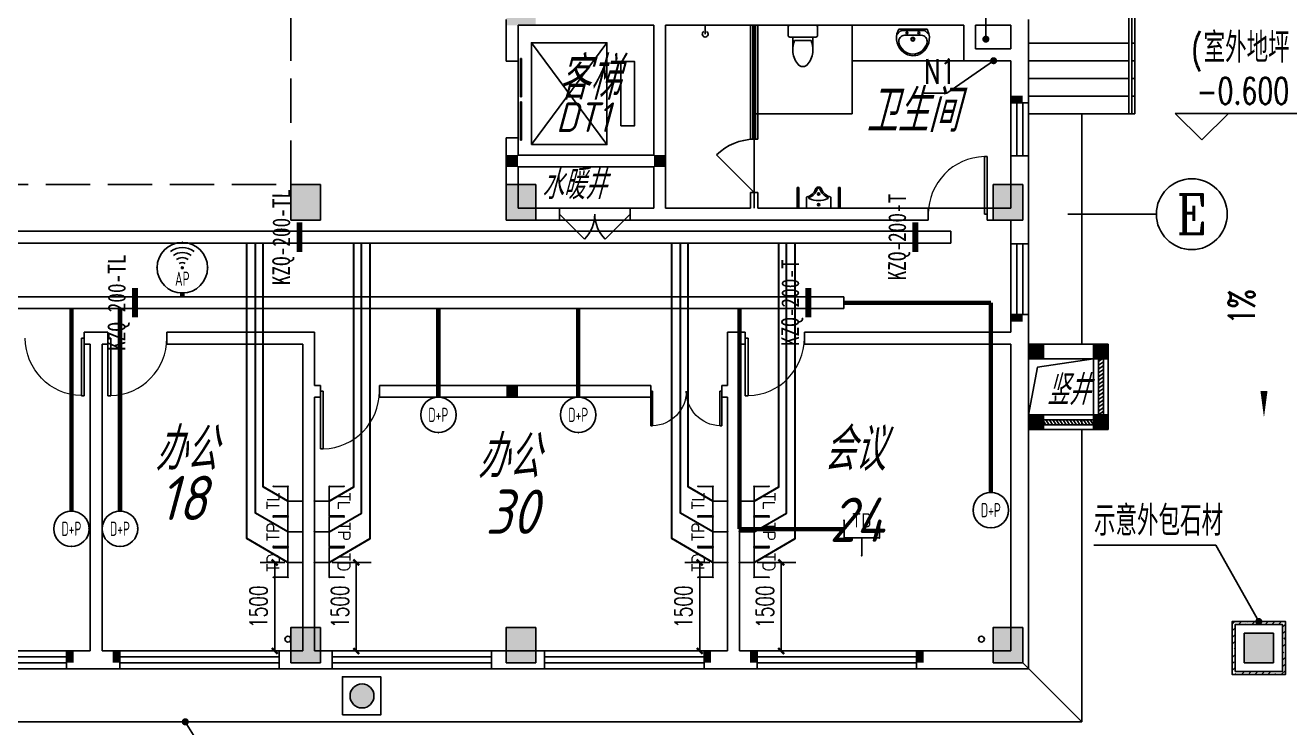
# Model space of a CAD drawing. Extents: x 1398449 to 2142961, y 256969 to 1032940.
# Drawn here: x 1609891 to 1631315, y 838354 to 850254 of the extents above; entities that cross this region are included whole.
import ezdxf
from ezdxf.enums import TextEntityAlignment as Align

# ---------------------------------------------------------------- set-up
doc = ezdxf.new("R2010")
doc.units = 0
doc.header["$LTSCALE"] = 1500
doc.header["$PDSIZE"] = 50
doc.linetypes.add('DASH', pattern=[0.35, 0.25, -0.1])
for name, color, linetype in [('1-建筑底图', 8, 'Continuous'), ('AXIS_TEXT', 7, 'Continuous'), ('CABLETRAY_PDS', 6, 'Continuous'), ('EQUIP-通讯', 3, 'Continuous'), ('TEL_DIM', 3, 'Continuous'), ('WIRE-综合布线', 5, 'Continuous'), ('光纤点位', 3, 'Continuous'), ('内网桥架', 1, 'Continuous'), ('抗震支吊架', 2, 'Continuous'), ('洁具', 7, 'Continuous'), ('红机电话', 3, 'Continuous'), ('结构柱子', 253, 'Continuous'), ('蓝机电话', 3, 'Continuous'), ('防火分区', 8, 'Continuous')]:
    doc.layers.add(name, color=color, linetype=linetype)
doc.layers.add('内网线路', color=1, linetype='Continuous', lineweight=30)
doc.styles.add('_TCH_AXIS', font='COMPLEX', dxfattribs={"bigfont": 'GBCBIG'})
doc.styles.add('_TCH_DIM', font='SIMPLEX', dxfattribs={"bigfont": 'GBCBIG'})
doc.styles.add('_TCH_DIM_T3', font='SIMPLEX', dxfattribs={"width": 0.705882, "bigfont": 'GBCBIG'})
doc.styles.add('_TEL_ATTDEF', font='GBENOR', dxfattribs={"width": 0.8, "height": 3, "bigfont": 'GBCBIG'})
doc.styles.add('_TEL_DIM', font='SIMPLEX', dxfattribs={"width": 0.8, "height": 3.5, "bigfont": 'HZTXT'})
doc.styles.add('A_DIM', font='simplex.shx', dxfattribs={"width": 0.7, "bigfont": 'gbcbig.shx'})
doc.styles.add('COMPLEX', font='COMPLEX')
doc.styles.add('kzcad', font='', dxfattribs={"width": 0.8})
doc.styles.get("Standard").update_dxf_attribs({"font": 'gbeitc.shx', "bigfont": 'gbcbig.shx'})
doc.styles.get('kzcad').set_extended_font_data('SimSun')
doc.linetypes.add('JIEDI', pattern='A,1.25,-0.25,0.25,-0.25,0.625,["/",Standard,S=0.6,R=0,X=0,Y=-0.3],0.625,-0.25,0.25,-0.25', length=4)
doc.dimstyles.new('_TCH_ARCH&&100', dxfattribs={"dimtxt": 297.5, "dimasz": 100, "dimexe": 250, "dimexo": 300, "dimgap": 126.25, "dimtad": 1, "dimdec": 0, "dimzin": 0, "dimdsep": 46, "dimtxsty": '_TCH_DIM_T3', "dimblk": 'ARCHTICK', "dimcen": 0.09, "dimclrt": 7, "dimazin": 2, "dimtfac": 1, "dimtdec": 0, "dimtix": 1, "dimtmove": 2, "dimatfit": 3, "dimfxl": 1, "dimtolj": 1, "dimtzin": 0, "dimarcsym": 0})

# ---------------------------------------------------------------- blocks, each defined once
blk = doc.blocks.new('A$C2CDD3BEF')
at = {"layer": '防火分区'}
h = blk.add_hatch(color=7, dxfattribs=at)
h.dxf.hatch_style = 1
edge = h.paths.add_edge_path()
edge.add_arc((460, 446), 282, 0, 360)
at = {"layer": '防火分区', "color": 7}
blk.add_lwpolyline([(0, 0), (900, 0), (900, 900), (0, 900)], close=True, dxfattribs=at)
blk.add_circle((460, 446), 282, dxfattribs=at)
blk = doc.blocks.new('A$C7C7335C3')
at = {"layer": '结构柱子'}
h = blk.add_hatch(color=6, dxfattribs=at)
h.dxf.hatch_style = 1
h.paths.add_polyline_path([(99450, 26000), (98950, 26000), (98950, 25500), (99450, 25500)])
h = blk.add_hatch(color=6, dxfattribs=at)
h.dxf.hatch_style = 1
h.paths.add_polyline_path([(95800, 22800), (95300, 22800), (95300, 22200), (95800, 22200)])
h = blk.add_hatch(color=6, dxfattribs=at)
h.dxf.hatch_style = 1
h.paths.add_polyline_path([(99450, 22800), (98950, 22800), (98950, 22200), (99450, 22200)])
h = blk.add_hatch(color=6, dxfattribs=at)
h.dxf.hatch_style = 1
h.paths.add_polyline_path([(107700, 22200), (107700, 22800), (107200, 22800), (107200, 22200)])
h = blk.add_hatch(color=6, dxfattribs=at)
h.dxf.hatch_style = 1
h.paths.add_polyline_path([(95800, 15300), (95300, 15300), (95300, 14700), (95800, 14700)])
h = blk.add_hatch(color=6, dxfattribs=at)
h.dxf.hatch_style = 1
h.paths.add_polyline_path([(99450, 14700), (99450, 15300), (98950, 15300), (98950, 14700)])
h = blk.add_hatch(color=6, dxfattribs=at)
h.dxf.hatch_style = 1
h.paths.add_polyline_path([(107700, 14700), (107700, 15300), (107200, 15300), (107200, 14700)])
at = {"layer": '结构柱子', "color": 6}
for points in [[(95800, 22800), (95300, 22800), (95300, 22200), (95800, 22200)], [(99450, 22800), (98950, 22800), (98950, 22200), (99450, 22200)], [(107700, 22800), (107200, 22800), (107200, 22200), (107700, 22200)], [(95800, 15300), (95300, 15300), (95300, 14700), (95800, 14700)], [(99450, 15300), (98950, 15300), (98950, 14700), (99450, 14700)], [(107700, 15300), (107200, 15300), (107200, 14700), (107700, 14700)]]:
    blk.add_lwpolyline(points, close=True, dxfattribs=at)
blk = doc.blocks.new('JB-LinYuTou')
blk.add_line((0, 0), (0, -150))
blk.add_arc((0, -150), 50, 120, 60)
blk = doc.blocks.new('_E6')
for p, q in [((240, 0), (-240, 0)), ((-237, 0), (239, 0)), ((240, 0), (270, -79)), ((-213, -36), (-271, -91)), ((-240, 0), (-270, -79)), ((-179, -23), (181, -23)), ((141, -105), (-141, -105)), ((-141, -105), (141, -105)), ((217, -37), (274, -95))]:
    blk.add_line(p, q)
for centre, radius in [((-99, -65), 16.3), ((2, -172), 31.6), ((2, -172), 23), ((101, -65), 16.3)]:
    blk.add_circle(centre, radius)
for centre, radius, start, end in [((28, -152), 307, 166.1751, 244.7296), ((-141, -205), 100, 90, 190.5602), ((-179, -73), 50, 90, 133.181), ((-28, -152), 307, 297.0639, 13.8249), ((141, -205), 100, 349.4398, 90), ((181, -73), 50, 44.5607, 90), ((0, -179), 243, 190.5602, 349.4398), ((0, -201), 250, 245.8071, 296.4628), ((28, -152), 307, 266.589, 266.5936)]:
    blk.add_arc(centre, radius, start, end)
at = {"width": 0.8, "flags": 9}
for tag in ['XSIZE', 'YSIZE']:
    blk.add_attdef(tag, (0, 0), '', height=0.5, dxfattribs=at)
blk = doc.blocks.new('$WINLIB2D$00000039')
at = {"color": 0}
for points in [[(-0.5, 0.5), (-0.5, -0.5)], [(0.5, 0.5), (-0.5, 0.5)], [(0.5, -0.5), (0.5, 0.5)], [(-0.5, 0.167), (0.5, 0.167)], [(-0.452, -0.167), (-0.5, 0.084)], [(-0.384, -0.167), (-0.448, 0.167)], [(-0.316, -0.167), (-0.38, 0.167)], [(-0.248, -0.167), (-0.312, 0.167)], [(-0.18, -0.167), (-0.244, 0.167)], [(-0.112, -0.167), (-0.176, 0.167)], [(-0.044, -0.167), (-0.108, 0.167)], [(0.024, -0.167), (-0.04, 0.167)], [(0.092, -0.167), (0.028, 0.167)], [(0.16, -0.167), (0.096, 0.167)], [(0.228, -0.167), (0.164, 0.167)], [(0.296, -0.167), (0.232, 0.167)], [(0.364, -0.167), (0.3, 0.167)], [(0.432, -0.167), (0.368, 0.167)], [(0.5, -0.167), (0.436, 0.167)], [(-0.5, -0.167), (0.5, -0.167)], [(0.5, -0.5), (-0.5, -0.5)]]:
    blk.add_lwpolyline(points, dxfattribs=at)
blk = doc.blocks.new('$plan$00002826')
at = {"layer": '洁具', "color": 7}
blk.add_line((-260, -140), (-260, 140), dxfattribs=at)
at = {"layer": '洁具'}
blk.add_line((-200, 170), (-200, -170), dxfattribs=at)
blk.add_lwpolyline([(-650, 92, 0.537872), (-650, -92, 0.149947), (-430, -170), (-200, -170), (-200, -220, 0.414214), (-170, -250), (-30, -250, 0.414214), (0, -220), (0, 220, 0.414214), (-30, 250), (-170, 250, 0.414214), (-200, 220), (-200, 170), (-430, 170, 0.149947)], format="xyb", close=True, dxfattribs=at)
at = {"layer": '洁具', "color": 7}
for centre, start, end in [((-413, -227), 67.4505, 91.4725), ((-413, 227), 268.6339, 292.5495)]:
    blk.add_arc(centre, 398, start, end, dxfattribs=at)
blk = doc.blocks.new('$TCHSYS$WIN2D')
for p, q in [((-0.5, 0.5), (0.5, 0.5)), ((-0.5, 0.5), (-0.5, -0.5)), ((0.5, 0.5), (0.5, -0.5)), ((0.5, 0.1667), (-0.5, 0.1667)), ((0.5, -0.1667), (-0.5, -0.1667)), ((-0.5, -0.5), (0.5, -0.5))]:
    blk.add_line(p, q)
blk = doc.blocks.new('$DorLib2D$00000001')
for p, q in [((0.45, 0.975), (0.5, 0.975)), ((0.45, 0), (0.45, 0.975)), ((0.5, 0), (0.5, 0.975)), ((0.5, 0), (0.45, 0))]:
    blk.add_line(p, q)
at = {"lineweight": 13}
blk.add_arc((0.475, 0), 0.975, 91.4693, 180, dxfattribs=at)
blk = doc.blocks.new('$DorLib2D$00000002')
for p, q in [((-0.5, 0), (-0.5, 0.4875)), ((-0.475, 0.4875), (-0.5, 0.4875)), ((-0.475, 0), (-0.475, 0.4875)), ((0.475, 0), (0.475, 0.4875)), ((0.475, 0.4875), (0.5, 0.4875)), ((0.5, 0), (0.5, 0.4875)), ((-0.5, 0), (-0.475, 0)), ((0.5, 0), (0.475, 0))]:
    blk.add_line(p, q)
at = {"lineweight": 13}
for centre, start, end in [((-0.4875, 0), 0, 88.53072), ((0.4875, 0), 91.46928, 180)]:
    blk.add_arc(centre, 0.4875, start, end, dxfattribs=at)
blk = doc.blocks.new('$lvtry$00000222')
at = {"color": 0, "elevation": 0}
blk.add_lwpolyline([(-205, -191), (-205, 0), (205, 0), (205, -191, 0.268068), (51, -323, -0.317765), (0, -360, -0.317765), (-51, -323, 0.268068)], format="xyb", close=True, dxfattribs=at)
at = {"color": 0}
for centre in [(0, -60, 0), (0, -242, 0)]:
    blk.add_circle(centre, 20, dxfattribs=at)
for centre, radius, start, end in [((-152, -175, 0), 10, 114.1084, 248.1394), ((5, -526, 0), 395, 66.6675, 114.1084), ((-243, -401, 0), 233, 19.2639, 68.1394), ((243, -401, 0), 233, 110.4941, 160.7361), ((158, -173, 0), 10, 290.4941, 66.6675), ((0, -316, 0), 24, 199.2639, 269.4998), ((0, -316, 0), 24, 270.5002, 340.7361)]:
    blk.add_arc(centre, radius, start, end, dxfattribs=at)
for p in [(0, -60, 0), (0, -242, 0)]:
    blk.add_point(p, dxfattribs=at)
blk = doc.blocks.new('$DorLib2D$00000114')
at = {"color": 0}
blk.add_line((0.5, 0), (-0.207, 0.707), dxfattribs=at)
blk.add_arc((0.5, 0), 1, 135, 180, dxfattribs=at)
blk = doc.blocks.new('$DorLib2D$00000116')
at = {"color": 0}
for p, q in [((-0.5, 0), (-0.146, 0.354)), ((0.5, 0), (0.146, 0.354))]:
    blk.add_line(p, q, dxfattribs=at)
for centre, start, end in [((-0.5, 0), 0, 45), ((0.5, 0), 135, 180)]:
    blk.add_arc(centre, 0.5, start, end, dxfattribs=at)
blk = doc.blocks.new('$DORLIB2D$00000127')
at = {"color": 0}
for points in [[(-0.533, 0.795), (-0.533, 0.69)], [(-0.033, 0.795), (-0.533, 0.795)], [(-0.033, 0.69), (-0.533, 0.69)], [(-0.033, 0.795), (-0.033, 0.69)], [(0.533, 0.795), (0.033, 0.795)], [(0.033, 0.795), (0.033, 0.69)], [(0.533, 0.69), (0.033, 0.69)], [(0.533, 0.795), (0.533, 0.69)], [(0.5, 0.5), (-0.5, 0.5)]]:
    blk.add_lwpolyline(points, dxfattribs=at)
blk = doc.blocks.new('_AXISO')
blk.add_circle((0, 0), 0.5)
at = {"layer": 'AXIS_TEXT', "style": 'COMPLEX', "width": 1.041667}
blk.add_attdef('A', text='', height=0.56, dxfattribs=at).set_placement((-0.25, -0.28), (0.25, -0.28), align=Align.FIT)
blk = doc.blocks.new('1-一层建筑底图')
at = {"layer": '1-建筑底图'}
for points in [[(107800, 20200), (107800, 19950), (108050, 19950), (108050, 20200)], [(108900, 20200), (108900, 19950), (109150, 19950), (109150, 20200)], [(107800, 19000), (107800, 18750), (108050, 18750), (108050, 19000)], [(108900, 19000), (108900, 18750), (109150, 18750), (109150, 19000)], [(111450, 15300), (111450, 14800), (111950, 14800), (111950, 15300)]]:
    blk.add_hatch(color=256, dxfattribs=at).paths.add_polyline_path(points)
h = blk.add_hatch(dxfattribs=at)
h.set_pattern_fill('ANSI33', color=256, scale=50)
h.set_pattern_definition([(45, (-450041.67, -846153.72), (-112.253202, 112.253202), []), (45, (-449929.41, -846153.72), (-112.253202, 112.253202), [79.375, -39.6875])])
h.paths.add_polyline_path([(111300, 14650), (112100, 14650), (112100, 15450), (111300, 15450)], flags=16)
h.paths.add_polyline_path([(111250, 14600), (112150, 14600), (112150, 15500), (111250, 15500)])
for p, q in [((109500, 28200), (109500, 24100)), ((109550, 28200), (109550, 24100)), ((109600, 28200), (109600, 24100)), ((107076, 25365), (107076, 25956.2)), ((98950, 25700), (98950, 24994.4)), ((99950, 25600), (99150, 25600)), ((99150, 24994.4), (99150, 25600)), ((101450, 25600), (99950, 25600)), ((101450, 23400), (101450, 25600)), ((101650, 23300), (101650, 25600)), ((103090, 25600), (101650, 25600)), ((103210, 25600), (103090, 25600)), ((103150, 25600), (103150, 22500)), ((106700, 25600), (103210, 25600)), ((104810, 24100), (104810, 25600)), ((106700, 25000), (106700, 25600)), ((106900, 25200), (106900, 25600)), ((107500, 25600), (106900, 25600)), ((107500, 25200), (107500, 25600)), ((107800, 25100), (107800, 25700)), ((100655, 23578.4), (99375, 25304.8)), ((99375, 23578.4), (100655, 25304.8)), ((107500, 25200), (106900, 25200)), ((107800, 24286.8), (107800, 25100)), ((98950, 24994.4), (99150, 24994.4)), ((107206.9, 25000), (106414.6, 24451)), ((107500, 25000), (106700, 25000)), ((107500, 25000), (107500, 24286.8)), ((106414.6, 24451), (106030.1, 24451)), ((107500, 24286.8), (107800, 24286.8)), ((104810, 24100), (103150, 24100)), ((110734.2, 23657.7), (110284.2, 24107.7)), ((110284.2, 24107.7), (112344.2, 24107.7)), ((110734.2, 23657.7), (111184.2, 24107.7)), ((99150, 23694.4), (98950, 23694.4)), ((98950, 23694.4), (98950, 23300)), ((99150, 23400), (99150, 23694.4)), ((101450, 23400), (99150, 23400)), ((107800, 23386.8), (107500, 23386.8)), ((107500, 23386.8), (107500, 22500)), ((107800, 22400), (107800, 23386.8)), ((98950, 22300), (98950, 23300)), ((99150, 22500), (99150, 23200)), ((101450, 23200), (99150, 23200)), ((101450, 22500), (101450, 23200)), ((101650, 22500), (101650, 23300)), ((103210, 22768.1), (103090, 22768.1)), ((103090, 22768.1), (103090, 22500)), ((103210, 22500), (103210, 22768.1)), ((103879.4, 22500), (103879.4, 22850)), ((103879.4, 22850), (103904.4, 22850)), ((103904.4, 22500), (103904.4, 22850)), ((104579.4, 22500), (104579.4, 22850)), ((104579.4, 22850), (104604.4, 22850)), ((104604.4, 22500), (104604.4, 22850)), ((99850, 22500), (99150, 22500)), ((101050, 22500), (99850, 22500)), ((99850, 22300), (99850, 22500)), ((101450, 22500), (101050, 22500)), ((101050, 22500), (101050, 22300)), ((103090, 22500), (101650, 22500)), ((106100, 22500), (103210, 22500)), ((103879.4, 22500), (103904.4, 22500)), ((104579.4, 22500), (104604.4, 22500)), ((106100, 22300), (106100, 22500)), ((107100, 22500), (106100, 22500)), ((107500, 22500), (107100, 22500)), ((107100, 22500), (107100, 22300)), ((98950, 22300), (99850, 22300)), ((101050, 22300), (99850, 22300)), ((101050, 22300), (101550, 22300)), ((103150, 22300), (101550, 22300)), ((103150, 22300), (106100, 22300)), ((107100, 22300), (107500, 22300)), ((107500, 22300), (107500, 21900)), ((107800, 21900), (107800, 22400)), ((108465, 22400), (109965, 22400)), ((107500, 21900), (107800, 21900)), ((107800, 20700), (107500, 20700)), ((107500, 20700), (107500, 20400)), ((107800, 20300), (107800, 20700)), ((92000, 20400), (91800, 20400)), ((91800, 20400), (91800, 20200)), ((92200, 20400), (92000, 20400)), ((92200, 20200), (92200, 20400)), ((95700, 20400), (93200, 20400)), ((93200, 20400), (93200, 20200)), ((95700, 20400), (95700, 19500)), ((103000, 20400), (102700, 20400)), ((102700, 20400), (102700, 19500)), ((103000, 20200), (103000, 20400)), ((107500, 20400), (104000, 20400)), ((104000, 20400), (104000, 20200)), ((91800, 20200), (91900, 20200)), ((91900, 20200), (91900, 15000)), ((92100, 20200), (92200, 20200)), ((92100, 20200), (92100, 15000)), ((93200, 20200), (95500, 20200)), ((95500, 20200), (95500, 19400)), ((102900, 20200), (103000, 20200)), ((102900, 20200), (102900, 19400)), ((104000, 20200), (107500, 20200)), ((107500, 15000), (107500, 20200)), ((107800, 14700), (107800, 20300)), ((107800, 20200), (107800, 19950)), ((108050, 20200), (107800, 20200)), ((108050, 19950), (108050, 20200)), ((108900, 20200), (108050, 20200)), ((108900, 20200), (108900, 19950)), ((109150, 20200), (108900, 20200)), ((109150, 19950), (109150, 20200)), ((107800, 19950), (108050, 19950)), ((108900, 19950), (108050, 19950)), ((108900, 19950), (109150, 19950)), ((95800, 19500), (95700, 19500)), ((95800, 19300), (95800, 19500)), ((101400, 19500), (96800, 19500)), ((96800, 19500), (96800, 19300)), ((101400, 19300), (101400, 19500)), ((102700, 19500), (102600, 19500)), ((102600, 19500), (102600, 19300)), ((95500, 19400), (95500, 15000)), ((95700, 19300), (95800, 19300)), ((95700, 19300), (95700, 15000)), ((96800, 19300), (101400, 19300)), ((102600, 19300), (102700, 19300)), ((102700, 19300), (102700, 15000)), ((102900, 19400), (102900, 15000)), ((107800, 19000), (107800, 18750)), ((108050, 19000), (107800, 19000)), ((108050, 18750), (108050, 19000)), ((108900, 19000), (108900, 18750)), ((109150, 19000), (108900, 19000)), ((109150, 18750), (109150, 19000)), ((107800, 18750), (108050, 18750)), ((108900, 18750), (109150, 18750)), ((110971.7, 16795.3), (108907.2, 16795.3)), ((111700, 15500), (110971.7, 16795.3)), ((111450, 15300), (111450, 14800)), ((111950, 15300), (111450, 15300)), ((111950, 14800), (111950, 15300)), ((91900, 15000), (91500, 15000)), ((91500, 15000), (91500, 14700)), ((92400, 15000), (92100, 15000)), ((92400, 14700), (92400, 15000)), ((95500, 15000), (95100, 15000)), ((95100, 15000), (95100, 14700)), ((96000, 15000), (95700, 15000)), ((96000, 14700), (96000, 15000)), ((99600, 15000), (98700, 15000)), ((98700, 15000), (98700, 14700)), ((99600, 14700), (99600, 15000)), ((102700, 15000), (102300, 15000)), ((102300, 15000), (102300, 14700)), ((103200, 15000), (102900, 15000)), ((103200, 14700), (103200, 15000)), ((107500, 15000), (105900, 15000)), ((105900, 15000), (105900, 14700)), ((111450, 14800), (111950, 14800)), ((91500, 14700), (92000, 14700)), ((92000, 14700), (92400, 14700)), ((95100, 14700), (95600, 14700)), ((95600, 14700), (96000, 14700)), ((98700, 14700), (99600, 14700)), ((102300, 14700), (102800, 14700)), ((102800, 14700), (103200, 14700)), ((105900, 14700), (107800, 14700)), ((93510.7, 13800), (94240.2, 12626.5))]:
    blk.add_line(p, q, dxfattribs=at)
at = {"layer": '1-建筑底图', "linetype": 'DASH', "ltscale": 2}
blk.add_lwpolyline([(95300.1, 28500), (74350.1, 28500), (74350.1, 22900), (95300.1, 22900)], close=True, dxfattribs=at)
at = {"layer": '1-建筑底图'}
for points in [[(106700, 25600), (106700, 25000), (104810, 25000), (104810, 25600)], [(109500, 25300), (107800, 25300)], [(109600, 25300), (109550, 25300)], [(109500, 25000), (107800, 25000)], [(109600, 25000), (109550, 25000)], [(109500, 24700), (107800, 24700)], [(109600, 24700), (109550, 24700)], [(109500, 24400), (107800, 24400)], [(109600, 24400), (109550, 24400)], [(109600, 24100), (107800, 24100)], [(108700, 24100), (108700, 20200)], [(107800, 19000), (107950.3, 19806.3), (108900, 19950)], [(108700.1, 18916.7), (108700.1, 18833.3)], [(108700.1, 18750), (108700.1, 13800), (81790, 13800)], [(108700.1, 13800), (107700.1, 14800)]]:
    blk.add_lwpolyline(points, dxfattribs=at)
for points in [[(99375, 23578.4), (99375, 25304.8), (100655, 25304.8), (100655, 23578.4)], [(100890, 23898.4), (100890, 24984.8), (101125, 24984.8), (101125, 23898.4)], [(111250, 14600), (112150, 14600), (112150, 15500), (111250, 15500)], [(112150, 15500), (111250, 15500), (111250, 14600), (112150, 14600)], [(111300, 14650), (112100, 14650), (112100, 15450), (111300, 15450)]]:
    blk.add_lwpolyline(points, close=True, dxfattribs=at)
at = {"layer": '1-建筑底图', "const_width": 60}
for points in [[(107076, 25335, 1), (107076, 25395, 1)], [(107231.6, 25017.1, 1), (107182.3, 24982.9, 1)], [(111714.7, 15473.9, 1), (111685.3, 15526.1, 1)], [(93494.9, 13825.5, 1), (93526.6, 13774.5, 1)]]:
    blk.add_lwpolyline(points, format="xyb", close=True, dxfattribs=at)
at = {"layer": '1-建筑底图'}
blk.add_lwpolyline([(111788, 22623, 0, 0, 0), (111787.9, 18954.5, 0, 120, 0), (111787.9, 19404.5, 0, 0, 0)], format="xyseb", dxfattribs=at)
blk.add_lwpolyline([(104449.7, 20788.5, 1), (104449.7, 20788.5, 1)], format="xyb", close=True, dxfattribs=at)
for centre in [(95250, 15200), (107000, 15200)]:
    blk.add_circle(centre, 50, dxfattribs=at)
for points in [[(107700.1, 24286.8), (107500.1, 24286.8), (107700.1, 24406.8), (107500.1, 24406.8)], [(98950.1, 23400), (98950.1, 23200), (99150.1, 23400), (99150.1, 23200)], [(101450.1, 23400), (101450.1, 23200), (101650.1, 23400), (101650.1, 23200)], [(107700.1, 20580), (107500.1, 20580), (107700.1, 20700), (107500.1, 20700)], [(98950.1, 19500), (98950.1, 19300), (99150.1, 19500), (99150.1, 19300)], [(91620.1, 15000), (91620.1, 14800), (91500.1, 15000), (91500.1, 14800)], [(92400.1, 15000), (92400.1, 14800), (92280.1, 15000), (92280.1, 14800)], [(102420.1, 15000), (102420.1, 14800), (102300.1, 15000), (102300.1, 14800)], [(103200.1, 15000), (103200.1, 14800), (103080.1, 15000), (103080.1, 14800)], [(106020.1, 15000), (106020.1, 14800), (105900.1, 15000), (105900.1, 14800)]]:
    blk.add_solid(points, dxfattribs=at)
for name, p in [('A$C7C7335C3', (0, 100)), ('JB-LinYuTou', (102320, 25600))]:
    blk.add_blockref(name, p, dxfattribs=at)
for name, p, xscale, yscale, zscale, rotation in [('$TCHSYS$WIN2D', (103150, 24634), 1931.930024386034, 120, 1931.930024386034, 90), ('$DORLIB2D$00000127', (99050, 24344.4), 1300, -200, 200, 90), ('$TCHSYS$WIN2D', (107650, 23836.8), -900, 300, -900, 90), ('$DorLib2D$00000114', (103150, 23218.1), -900, 900, -900, 90), ('$DorLib2D$00000001', (106600, 22400), -1000, -1000, -1000, 180.0000000000015), ('$DorLib2D$00000116', (100450, 22400), 1200, 1200, 200, 180.0000000000027), ('$TCHSYS$WIN2D', (107650, 21300), 1200, -300, 1200, 90), ('$DorLib2D$00000001', (91300, 20300), -1000, 1000, -1000, 180), ('$DorLib2D$00000001', (92700, 20300), 1000, 1000, 1000, 180), ('$DorLib2D$00000001', (103500, 20300), 1000, 1000, 1000, 180), ('$WINLIB2D$00000039', (109025, 19475), -950, -250, -950, 90), ('$DorLib2D$00000001', (96300, 19400), 1000, 1000, 1000, 180), ('$DorLib2D$00000002', (102000, 19400), -1200, 1200, -1200, 180), ('$WINLIB2D$00000039', (108475, 18875), -850, -250, -850, 180)]:
    blk.add_blockref(name, p, dxfattribs=dict(at, xscale=xscale, yscale=yscale, zscale=zscale, rotation=rotation))
for name, p, rotation in [('$plan$00002826', (103974.3, 25600), 90), ('$lvtry$00000222', (104241.9, 22500, 0), 179.999999999212)]:
    blk.add_blockref(name, p, dxfattribs=dict(at, rotation=rotation))
at = {"layer": '1-建筑底图', "xscale": -1}
blk.add_blockref('_E6', (105839.9, 25535.6), dxfattribs=at)
at = {"layer": '1-建筑底图'}
ref = blk.add_blockref('_AXISO', (110565, 22400), dxfattribs=dict(at, xscale=1200, yscale=1200, zscale=1200))
ref.add_attrib('A', 'E', dxfattribs={"layer": 'AXIS_TEXT', "height": 668.2, "style": '_TCH_AXIS'}).set_placement((110310.4, 22065.9), (110819.5, 22065.9), align=Align.FIT)
for name, p, xscale, yscale, zscale in [('$TCHSYS$WIN2D', (90150, 14850), -2700, -300, -2700), ('$TCHSYS$WIN2D', (93750, 14850), -2700, -300, -2700), ('$TCHSYS$WIN2D', (97350, 14850), -2700, -300, -2700), ('$TCHSYS$WIN2D', (100950, 14850), -2700, -300, -2700), ('$TCHSYS$WIN2D', (104550, 14850), 2700, -300, 2700), ('A$C2CDD3BEF', (96174.2, 13916.7), 0.7200000000000001, 0.7200000000000001, 0.7200000000000001)]:
    blk.add_blockref(name, p, dxfattribs=dict(at, xscale=xscale, yscale=yscale, zscale=zscale))
for s, height, style, width, p in [('(', 446.2, '_TCH_DIM', 0.705882, (110554.5, 24969)), ('N1', 420, 'A_DIM', 0.7, (106030.1, 24608.5)), ('-0.600', 446.25, '_TCH_DIM', 0.705882, (110649.2, 24265.2))]:
    blk.add_text(s, height=height, dxfattribs=dict(at, style=style, width=width)).set_placement(p)
at = {"layer": '1-建筑底图', "style": '_TCH_DIM'}
for s, p in [('室外地坪', (110764.5, 24969)), ('示意外包石材', (108907.2, 16952.8))]:
    blk.add_text(s, height=506.38, dxfattribs=at).set_placement(p)
at = {"layer": '1-建筑底图'}
for s, height, p in [('客梯', 723.4, (99824, 24341.5)), ('卫生间', 723.4, (105047, 23790.9)), ('DT1', 500, (99792.6, 23792.9)), ('水暖井', 506.38, (99547.5, 22655.3)), ('竖井', 506.38, (108109.4, 19171.8)), ('办公', 723.4, (92997.9, 18058.8)), ('办公', 723.4, (92997.9, 18058.8)), ('会议', 723.4, (104326.1, 18058.8)), ('会议', 723.4, (104326.1, 18058.8)), ('办公', 723.4, (98462.2, 17931.4)), ('18', 750, (93069.2, 17217.4)), ('30', 750, (98598, 16984)), ('24', 750, (104426.3, 16848.1))]:
    blk.add_text(s, height=height, dxfattribs=at).set_placement(p)
at = {"layer": '1-建筑底图', "style": '_TCH_DIM', "width": 0.705882}
blk.add_text('1%%%', height=446.25, rotation=89.99945, dxfattribs=at).set_placement((111630.4, 20533.7))
blk = doc.blocks.new('$equip_U$00000091(win7-PC-hzk)')
for radius in [0.714, 0.0272]:
    blk.add_circle((0, 0), radius)
for radius in [0.571, 0.428, 0.285, 0.143]:
    blk.add_arc((0, 0), radius, 53.7049, 126.2951)
for p in [(0, 0.714), (-0.714, 0), (0.714, 0), (0, -0.714)]:
    blk.add_point(p)
at = {"color": 7, "style": '_TEL_DIM', "flags": 1}
for tag in ['A', 'REMARK']:
    blk.add_attdef(tag, text='', height=0.00002, dxfattribs=at).set_placement((0, 0), align=Align.MIDDLE_CENTER)
at = {"color": 7, "style": '_TEL_DIM', "width": 0.7}
blk.add_attdef('$TEXT$', text='', height=0.4, dxfattribs=at).set_placement((0, -0.31), align=Align.MIDDLE_CENTER)
blk = doc.blocks.new('$equip_U$00000080(win7-PC-hzk)')
blk.add_circle((0, 0.5), 0.5)
for p in [(0, 0.999), (-0.5, 0.5), (0.5, 0.5)]:
    blk.add_point(p)
at = {"color": 7, "style": '_TEL_DIM', "width": 0.7}
blk.add_attdef('$TEXT$', text='', height=0.4, dxfattribs=at).set_placement((0, 0.5), align=Align.MIDDLE_CENTER)
at = {"color": 7, "style": '_TEL_DIM', "flags": 1}
for tag in ['A', 'REMARK']:
    blk.add_attdef(tag, text='', height=0.00002, dxfattribs=at).set_placement((0, 0), align=Align.MIDDLE_CENTER)
blk = doc.blocks.new('$equip$00002670')
for p, q in [((-0.5, 0.499), (-0.5, 0.999)), ((0.5, 0.999), (0.5, 0.499)), ((0.5, 0.499), (-0.5, 0.499)), ((0, 0.5), (0, 0))]:
    blk.add_line(p, q)
for p in [(-0.5, 0.999), (0.5, 0.999), (-0.5, 0.499), (0.5, 0.499), (0, 0)]:
    blk.add_point(p)
at = {"color": 7, "style": '_TEL_DIM'}
blk.add_attdef('$TEXT$', text='', height=0.4, dxfattribs=at).set_placement((0, 0.999), align=Align.MIDDLE_CENTER)
at = {"color": 7, "style": '_TEL_DIM', "flags": 1}
blk.add_attdef('A', text='', height=0.000025, dxfattribs=at).set_placement((0, 0), align=Align.MIDDLE_CENTER)
blk = doc.blocks.new('$equip$00001867')
for p, q in [((-0.5, 0.499), (-0.5, 0.999)), ((0.5, 0.999), (0.5, 0.499)), ((0.5, 0.499), (-0.5, 0.499)), ((0, 0.5), (0, 0))]:
    blk.add_line(p, q)
for p in [(-0.5, 0.999), (0.5, 0.999), (-0.5, 0.499), (0.5, 0.499), (0, 0)]:
    blk.add_point(p)
at = {"color": 7, "style": '_TEL_DIM'}
blk.add_attdef('$TEXT$', text='', height=0.4, dxfattribs=at).set_placement((0, 0.999), align=Align.MIDDLE_CENTER)
at = {"color": 7, "style": '_TEL_DIM', "flags": 1}
blk.add_attdef('A', text='', height=0.00002, dxfattribs=at).set_placement((0, 0), align=Align.MIDDLE_CENTER)
blk = doc.blocks.new('_ArchTick')
at = {"color": 0, "linetype": 'ByBlock', "const_width": 0.4}
blk.add_lwpolyline([(-0.5, -0.5), (0.5, 0.5)], dxfattribs=at)
blk = doc.blocks.new('*D1037')
at = {"layer": 'Defpoints', "color": 0, "transparency": 16777216}
for p in [(1621991, 841154), (1622699, 841154), (1621991, 839654)]:
    blk.add_point(p, dxfattribs=at)
at = {"layer": 'TEL_DIM', "color": 0, "lineweight": -2, "transparency": 16777216}
for p, q in [((1622291, 841154), (1622949, 841154)), ((1622699, 839654), (1622699, 841154)), ((1622291, 839654), (1622949, 839654))]:
    blk.add_line(p, q, dxfattribs=at)
at = {"layer": 'TEL_DIM', "color": 0, "lineweight": -2, "transparency": 16777216, "xscale": 100, "yscale": 100, "zscale": 100}
for p, rotation in [((1622699, 841154), 90), ((1622699, 839654), 270)]:
    blk.add_blockref('_ArchTick', p, dxfattribs=dict(at, rotation=rotation))
at = {"layer": 'TEL_DIM', "color": 7, "transparency": 16777216, "insert": (1622424, 840404), "char_height": 297.5, "attachment_point": 5, "rotation": 90, "style": '_TCH_DIM_T3'}
blk.add_mtext('\\A1;1500', dxfattribs=at)
blk = doc.blocks.new('*D1038')
at = {"layer": 'Defpoints', "color": 0, "transparency": 16777216}
for p in [(1621318, 841154), (1621791, 841154), (1621791, 839654)]:
    blk.add_point(p, dxfattribs=at)
at = {"layer": 'TEL_DIM', "color": 0, "lineweight": -2, "transparency": 16777216}
for p, q in [((1621491, 841154), (1621068, 841154)), ((1621318, 839654), (1621318, 841154)), ((1621491, 839654), (1621068, 839654))]:
    blk.add_line(p, q, dxfattribs=at)
at = {"layer": 'TEL_DIM', "color": 0, "lineweight": -2, "transparency": 16777216, "xscale": 100, "yscale": 100, "zscale": 100}
for p, rotation in [((1621318, 841154), 90), ((1621318, 839654), 270)]:
    blk.add_blockref('_ArchTick', p, dxfattribs=dict(at, rotation=rotation))
at = {"layer": 'TEL_DIM', "color": 7, "transparency": 16777216, "insert": (1621043, 840404), "char_height": 297.5, "attachment_point": 5, "rotation": 90, "style": '_TCH_DIM_T3'}
blk.add_mtext('\\A1;1500', dxfattribs=at)
blk = doc.blocks.new('*D1039')
at = {"layer": 'Defpoints', "color": 0, "transparency": 16777216}
for p in [(1614791, 841154), (1615499, 841154), (1614791, 839654)]:
    blk.add_point(p, dxfattribs=at)
at = {"layer": 'TEL_DIM', "color": 0, "lineweight": -2, "transparency": 16777216}
for p, q in [((1615091, 841154), (1615749, 841154)), ((1615499, 839654), (1615499, 841154)), ((1615091, 839654), (1615749, 839654))]:
    blk.add_line(p, q, dxfattribs=at)
at = {"layer": 'TEL_DIM', "color": 0, "lineweight": -2, "transparency": 16777216, "xscale": 100, "yscale": 100, "zscale": 100}
for p, rotation in [((1615499, 841154), 90), ((1615499, 839654), 270)]:
    blk.add_blockref('_ArchTick', p, dxfattribs=dict(at, rotation=rotation))
at = {"layer": 'TEL_DIM', "color": 7, "transparency": 16777216, "insert": (1615224, 840404), "char_height": 297.5, "attachment_point": 5, "rotation": 90, "style": '_TCH_DIM_T3'}
blk.add_mtext('\\A1;1500', dxfattribs=at)
blk = doc.blocks.new('*D1040')
at = {"layer": 'Defpoints', "color": 0, "transparency": 16777216}
for p in [(1614118, 841154), (1614591, 841154), (1614591, 839654)]:
    blk.add_point(p, dxfattribs=at)
at = {"layer": 'TEL_DIM', "color": 0, "lineweight": -2, "transparency": 16777216}
for p, q in [((1614291, 841154), (1613868, 841154)), ((1614118, 839654), (1614118, 841154)), ((1614291, 839654), (1613868, 839654))]:
    blk.add_line(p, q, dxfattribs=at)
at = {"layer": 'TEL_DIM', "color": 0, "lineweight": -2, "transparency": 16777216, "xscale": 100, "yscale": 100, "zscale": 100}
for p, rotation in [((1614118, 841154), 90), ((1614118, 839654), 270)]:
    blk.add_blockref('_ArchTick', p, dxfattribs=dict(at, rotation=rotation))
at = {"layer": 'TEL_DIM', "color": 7, "transparency": 16777216, "insert": (1613843, 840404), "char_height": 297.5, "attachment_point": 5, "rotation": 90, "style": '_TCH_DIM_T3'}
blk.add_mtext('\\A1;1500', dxfattribs=at)

msp = doc.modelspace()

# ---------------------------------------------------------------- linework, layer by layer
at = {"layer": 'CABLETRAY_PDS'}
for p, q in [((1592941, 845654.4), (1623760.3, 845654.4)), ((1623760.3, 845654.4), (1623760.3, 845454.4)), ((1623760.3, 845454.4), (1592941, 845454.4))]:
    msp.add_line(p, q, dxfattribs=at)
at = {"layer": 'WIRE-综合布线', "linetype": 'Continuous', "const_width": 75}
for points in [[(1612551.7, 845654.4), (1612551.7, 845719.3)], [(1610672.3, 842024.1), (1610672.3, 845454.4)], [(1611495.3, 842024.1), (1611495.3, 845454.4)], [(1616889.8, 843954.4), (1616889.8, 845454.4)], [(1619260.2, 843954.4), (1619260.2, 845454.4)], [(1621990.9, 841718.5), (1621990.9, 845454.4)], [(1623760.3, 845554.4), (1626251.2, 845554.4)], [(1626251.2, 842340.5), (1626251.2, 845554.4)], [(1621990.9, 841718.5), (1623763.1, 841718.5)]]:
    msp.add_lwpolyline(points, dxfattribs=at)
at = {"layer": '内网桥架'}
for p, q in [((1591909.1, 846766.1), (1625572.1, 846766.1)), ((1625572.1, 846766.1), (1625572.1, 846566.1)), ((1625572.1, 846566.1), (1591909.1, 846566.1))]:
    msp.add_line(p, q, dxfattribs=at)
at = {"layer": '内网线路'}
for points in [[(1614341.5, 841154.4), (1613644.9, 841558.8), (1613644.9, 846566.1)], [(1614341.5, 841674.4), (1613792.6, 841988.7), (1613792.6, 846566.1)], [(1614341.5, 842192.7), (1613923.6, 842435.8), (1613923.6, 846566.1)], [(1615040.5, 842192.7), (1615458.4, 842435.8), (1615458.4, 846566.1)], [(1615040.5, 841674.4), (1615589.4, 841988.7), (1615589.4, 846566.1)], [(1615040.5, 841154.4), (1615737, 841558.8), (1615737, 846566.1)], [(1621541.5, 841154.4), (1620844.9, 841558.8), (1620844.9, 846566.1)], [(1621541.5, 841674.4), (1620992.6, 841988.7), (1620992.6, 846566.1)], [(1621541.5, 842192.7), (1621123.6, 842435.8), (1621123.6, 846566.1)], [(1622240.5, 842192.7), (1622658.4, 842435.8), (1622658.4, 846566.1)], [(1622240.5, 841674.4), (1622789.4, 841988.7), (1622789.4, 846566.1)], [(1622240.5, 841154.4), (1622937, 841558.8), (1622937, 846566.1)]]:
    msp.add_lwpolyline(points, dxfattribs=at)
at = {"layer": '抗震支吊架', "color": 5, "const_width": 100}
for points in [[(1614537.5, 846416.1), (1614537.5, 846916.1)], [(1624972.1, 846416.1), (1624972.1, 846916.1)]]:
    msp.add_lwpolyline(points, dxfattribs=at)
at = {"layer": '抗震支吊架', "color": 2, "const_width": 100}
for points in [[(1611748.2, 845304.4), (1611748.2, 845804.4)], [(1623160.3, 845304.4), (1623160.3, 845804.4)]]:
    msp.add_lwpolyline(points, dxfattribs=at)

# ---------------------------------------------------------------- block references
at = {"layer": '1-建筑底图', "linetype": 'JIEDI'}
msp.add_blockref('1-一层建筑底图', (1519090.9, 824654.4), dxfattribs=at)
at = {"layer": 'EQUIP-通讯', "linetype": 'JIEDI'}
ref = msp.add_blockref('$equip_U$00000091(win7-PC-hzk)', (1612551.7, 846147.6), dxfattribs=dict(at, xscale=600, yscale=600, zscale=600))
ref.add_attrib('$TEXT$', 'AP', dxfattribs={"layer": '0', "color": 7, "height": 240, "style": '_TEL_ATTDEF', "width": 0.7}).set_placement((1612551.7, 845961.3), align=Align.MIDDLE_CENTER)
ref = msp.add_blockref('$equip_U$00000080(win7-PC-hzk)', (1616590.1, 843654.7), dxfattribs=dict(at, xscale=-600, yscale=600, zscale=600, rotation=270))
ref.add_attrib('$TEXT$', 'D+P', dxfattribs={"layer": '0', "color": 7, "height": 240, "style": '_TEL_ATTDEF', "width": 0.7}).set_placement((1616889.8, 843654.7), align=Align.MIDDLE_CENTER)
ref = msp.add_blockref('$equip_U$00000080(win7-PC-hzk)', (1618960.5, 843654.7), dxfattribs=dict(at, xscale=-600, yscale=600, zscale=600, rotation=270))
ref.add_attrib('$TEXT$', 'D+P', dxfattribs={"layer": '0', "color": 7, "height": 240, "style": '_TEL_ATTDEF', "width": 0.7}).set_placement((1619260.2, 843654.7), align=Align.MIDDLE_CENTER)
ref = msp.add_blockref('$equip_U$00000080(win7-PC-hzk)', (1626550.9, 842040.8), dxfattribs=dict(at, xscale=600.0000000000002, yscale=600.0000000000002, zscale=600.0000000000002, rotation=89.99999999999999))
ref.add_attrib('$TEXT$', 'D+P', dxfattribs={"layer": '0', "color": 7, "height": 240, "style": '_TEL_ATTDEF', "width": 0.7}).set_placement((1626251.2, 842040.8), align=Align.MIDDLE_CENTER)
ref = msp.add_blockref('$equip_U$00000080(win7-PC-hzk)', (1610372.6, 841724.4), dxfattribs=dict(at, xscale=-600.0000000000005, yscale=600.0000000000005, zscale=600, rotation=269.9999999999998))
ref.add_attrib('$TEXT$', 'D+P', dxfattribs={"layer": '0', "color": 7, "height": 240, "style": '_TEL_ATTDEF', "width": 0.7}).set_placement((1610672.3, 841724.4), align=Align.MIDDLE_CENTER)
ref = msp.add_blockref('$equip_U$00000080(win7-PC-hzk)', (1611195.6, 841724.4), dxfattribs=dict(at, xscale=-600.0000000000005, yscale=600.0000000000005, zscale=600, rotation=269.9999999999998))
ref.add_attrib('$TEXT$', 'D+P', dxfattribs={"layer": '0', "color": 7, "height": 240, "style": '_TEL_ATTDEF', "width": 0.7}).set_placement((1611495.3, 841724.4), align=Align.MIDDLE_CENTER)
ref = msp.add_blockref('$equip$00002670', (1624063.1, 841269.1), dxfattribs=dict(at, xscale=-600, yscale=600, zscale=600))
ref.add_attrib('$TEXT$', 'TD', dxfattribs={"layer": '0', "color": 7, "height": 240, "style": '_TEL_ATTDEF'}).set_placement((1624063.1, 841868.5), align=Align.MIDDLE_CENTER)
at = {"layer": '光纤点位', "xscale": 500, "yscale": 500, "zscale": 500}
for p, rotation in [((1614591, 841154.4), 90), ((1614791, 841154.4), 270), ((1621791, 841154.4), 90), ((1621991, 841154.4), 270)]:
    msp.add_blockref('$equip$00002670', p, dxfattribs=dict(at, rotation=rotation)).add_auto_attribs({'$TEXT$': 'TD'})
at = {"layer": '红机电话', "xscale": 500, "yscale": 500, "zscale": 500}
for p, rotation in [((1614591, 841674.4), 90), ((1614791, 841674.4), 270), ((1621791, 841674.4), 90), ((1621991, 841674.4), 270)]:
    msp.add_blockref('$equip$00001867', p, dxfattribs=dict(at, rotation=rotation)).add_auto_attribs({'$TEXT$': 'TP'})
at = {"layer": '蓝机电话', "xscale": 500, "yscale": 500, "zscale": 500}
for p, rotation in [((1614591, 842192.7), 90), ((1614791, 842192.7), 270), ((1621791, 842192.7), 90), ((1621991, 842192.7), 270)]:
    msp.add_blockref('$equip$00001867', p, dxfattribs=dict(at, rotation=rotation)).add_auto_attribs({'$TEXT$': 'TL'})

# ---------------------------------------------------------------- texts
at = {"layer": '抗震支吊架', "color": 5, "style": 'kzcad', "width": 0.8}
for s, p in [('KZQ-200-TL', (1614377.5, 846666.1)), ('KZQ-200-T', (1624812.1, 846666.1))]:
    msp.add_text(s, height=300, rotation=89.88539, dxfattribs=at).set_placement(p, align=Align.CENTER)
at = {"layer": '抗震支吊架', "color": 2, "style": 'kzcad', "width": 0.8}
for s, p in [('KZQ-200-TL', (1611588.2, 845554.4)), ('KZQ-200-T', (1623000.3, 845554.4))]:
    msp.add_text(s, height=300, rotation=89.88539, dxfattribs=at).set_placement(p, align=Align.CENTER)

# ---------------------------------------------------------------- dimensions: what is measured, and where the dimension line sits
at = {"layer": 'TEL_DIM'}
for p1, p2, distance, picture, middle in [((1614591, 839654.4), (1614591, 841154.4), 473.5, '*D1040', (1613842.5, 840404.4)), ((1614791, 839654.4), (1614791, 841154.4), -708, '*D1039', (1615224, 840404.4)), ((1621791, 839654.4), (1621791, 841154.4), 473.5, '*D1038', (1621042.5, 840404.4)), ((1621991, 839654.4), (1621991, 841154.4), -708, '*D1037', (1622424, 840404.4))]:
    dim = msp.add_aligned_dim(p1=p1, p2=p2, distance=distance, dimstyle='_TCH_ARCH&&100', dxfattribs=at)
    dim.commit()
    dim.dimension.update_dxf_attribs({"geometry": picture, "text_midpoint": middle})

doc.saveas('drawing.dxf')
